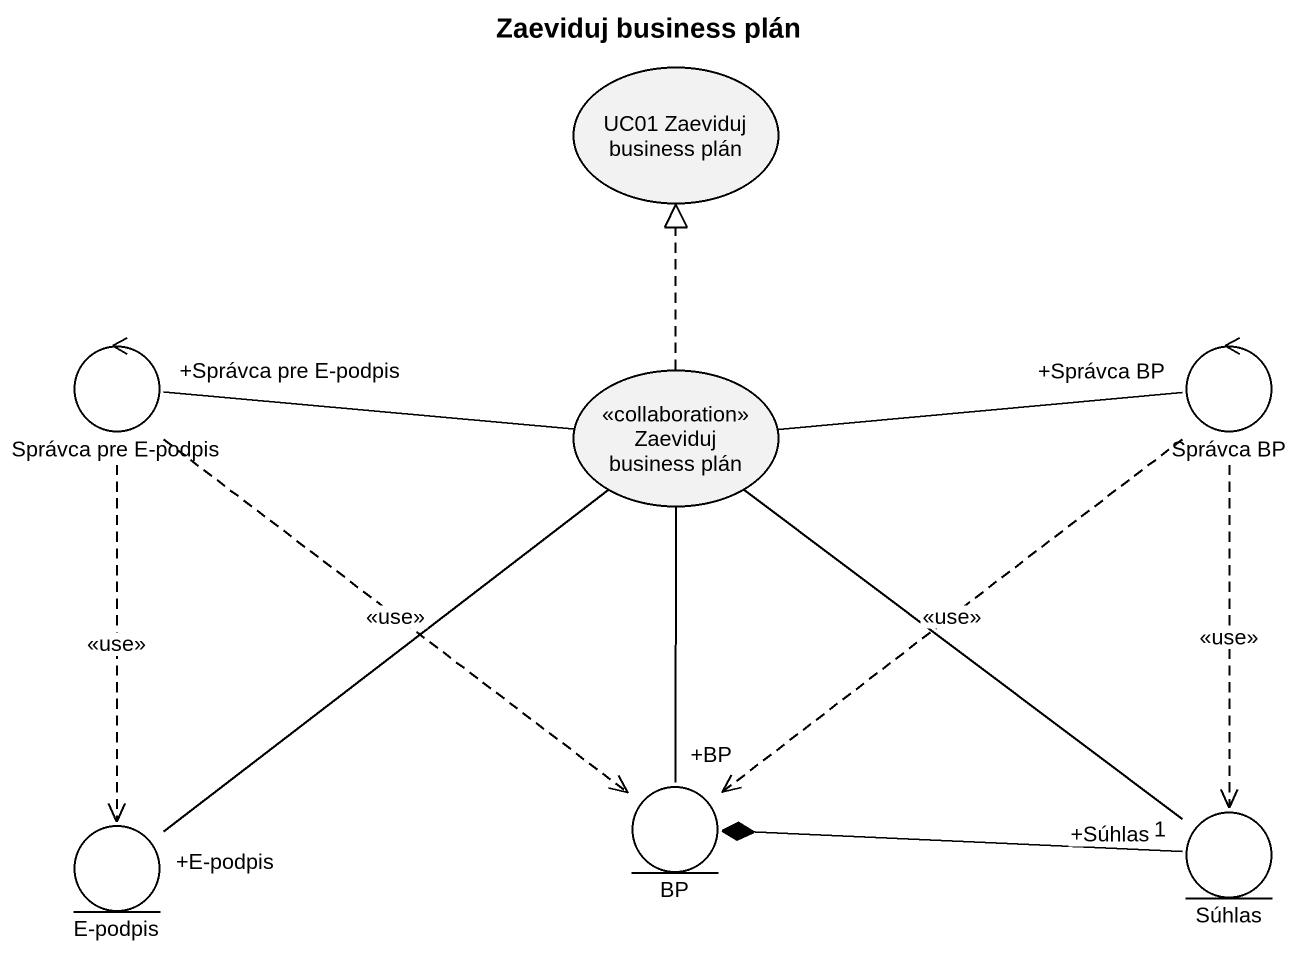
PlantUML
@startuml
title Zaeviduj business plán
usecase "UC01 Zaeviduj business plán" as UC01_Zaeviduj_business_plán
control "Správca pre E-podpis" as Správca_pre_E_podpis
usecase "Zaeviduj business plán" as Zaeviduj_business_plán <<collaboration>>
control "Správca BP" as Správca_BP
entity "E-podpis" as E_podpis
entity BP
entity Súhlas
Správca_pre_E_podpis ..> E_podpis : <<use>>
Správca_pre_E_podpis ..> BP : <<use>>
Zaeviduj_business_plán .up.|> UC01_Zaeviduj_business_plán
Zaeviduj_business_plán -left- "+Správca pre E-podpis" Správca_pre_E_podpis
Zaeviduj_business_plán -right- "+Správca BP" Správca_BP
Zaeviduj_business_plán -- "+E-podpis" E_podpis
Zaeviduj_business_plán -- "+BP" BP
Zaeviduj_business_plán -- "+Súhlas" Súhlas
Správca_BP ..> BP : <<use>>
Správca_BP ..> Súhlas : <<use>>
Súhlas "1" -left-* BP
@enduml
